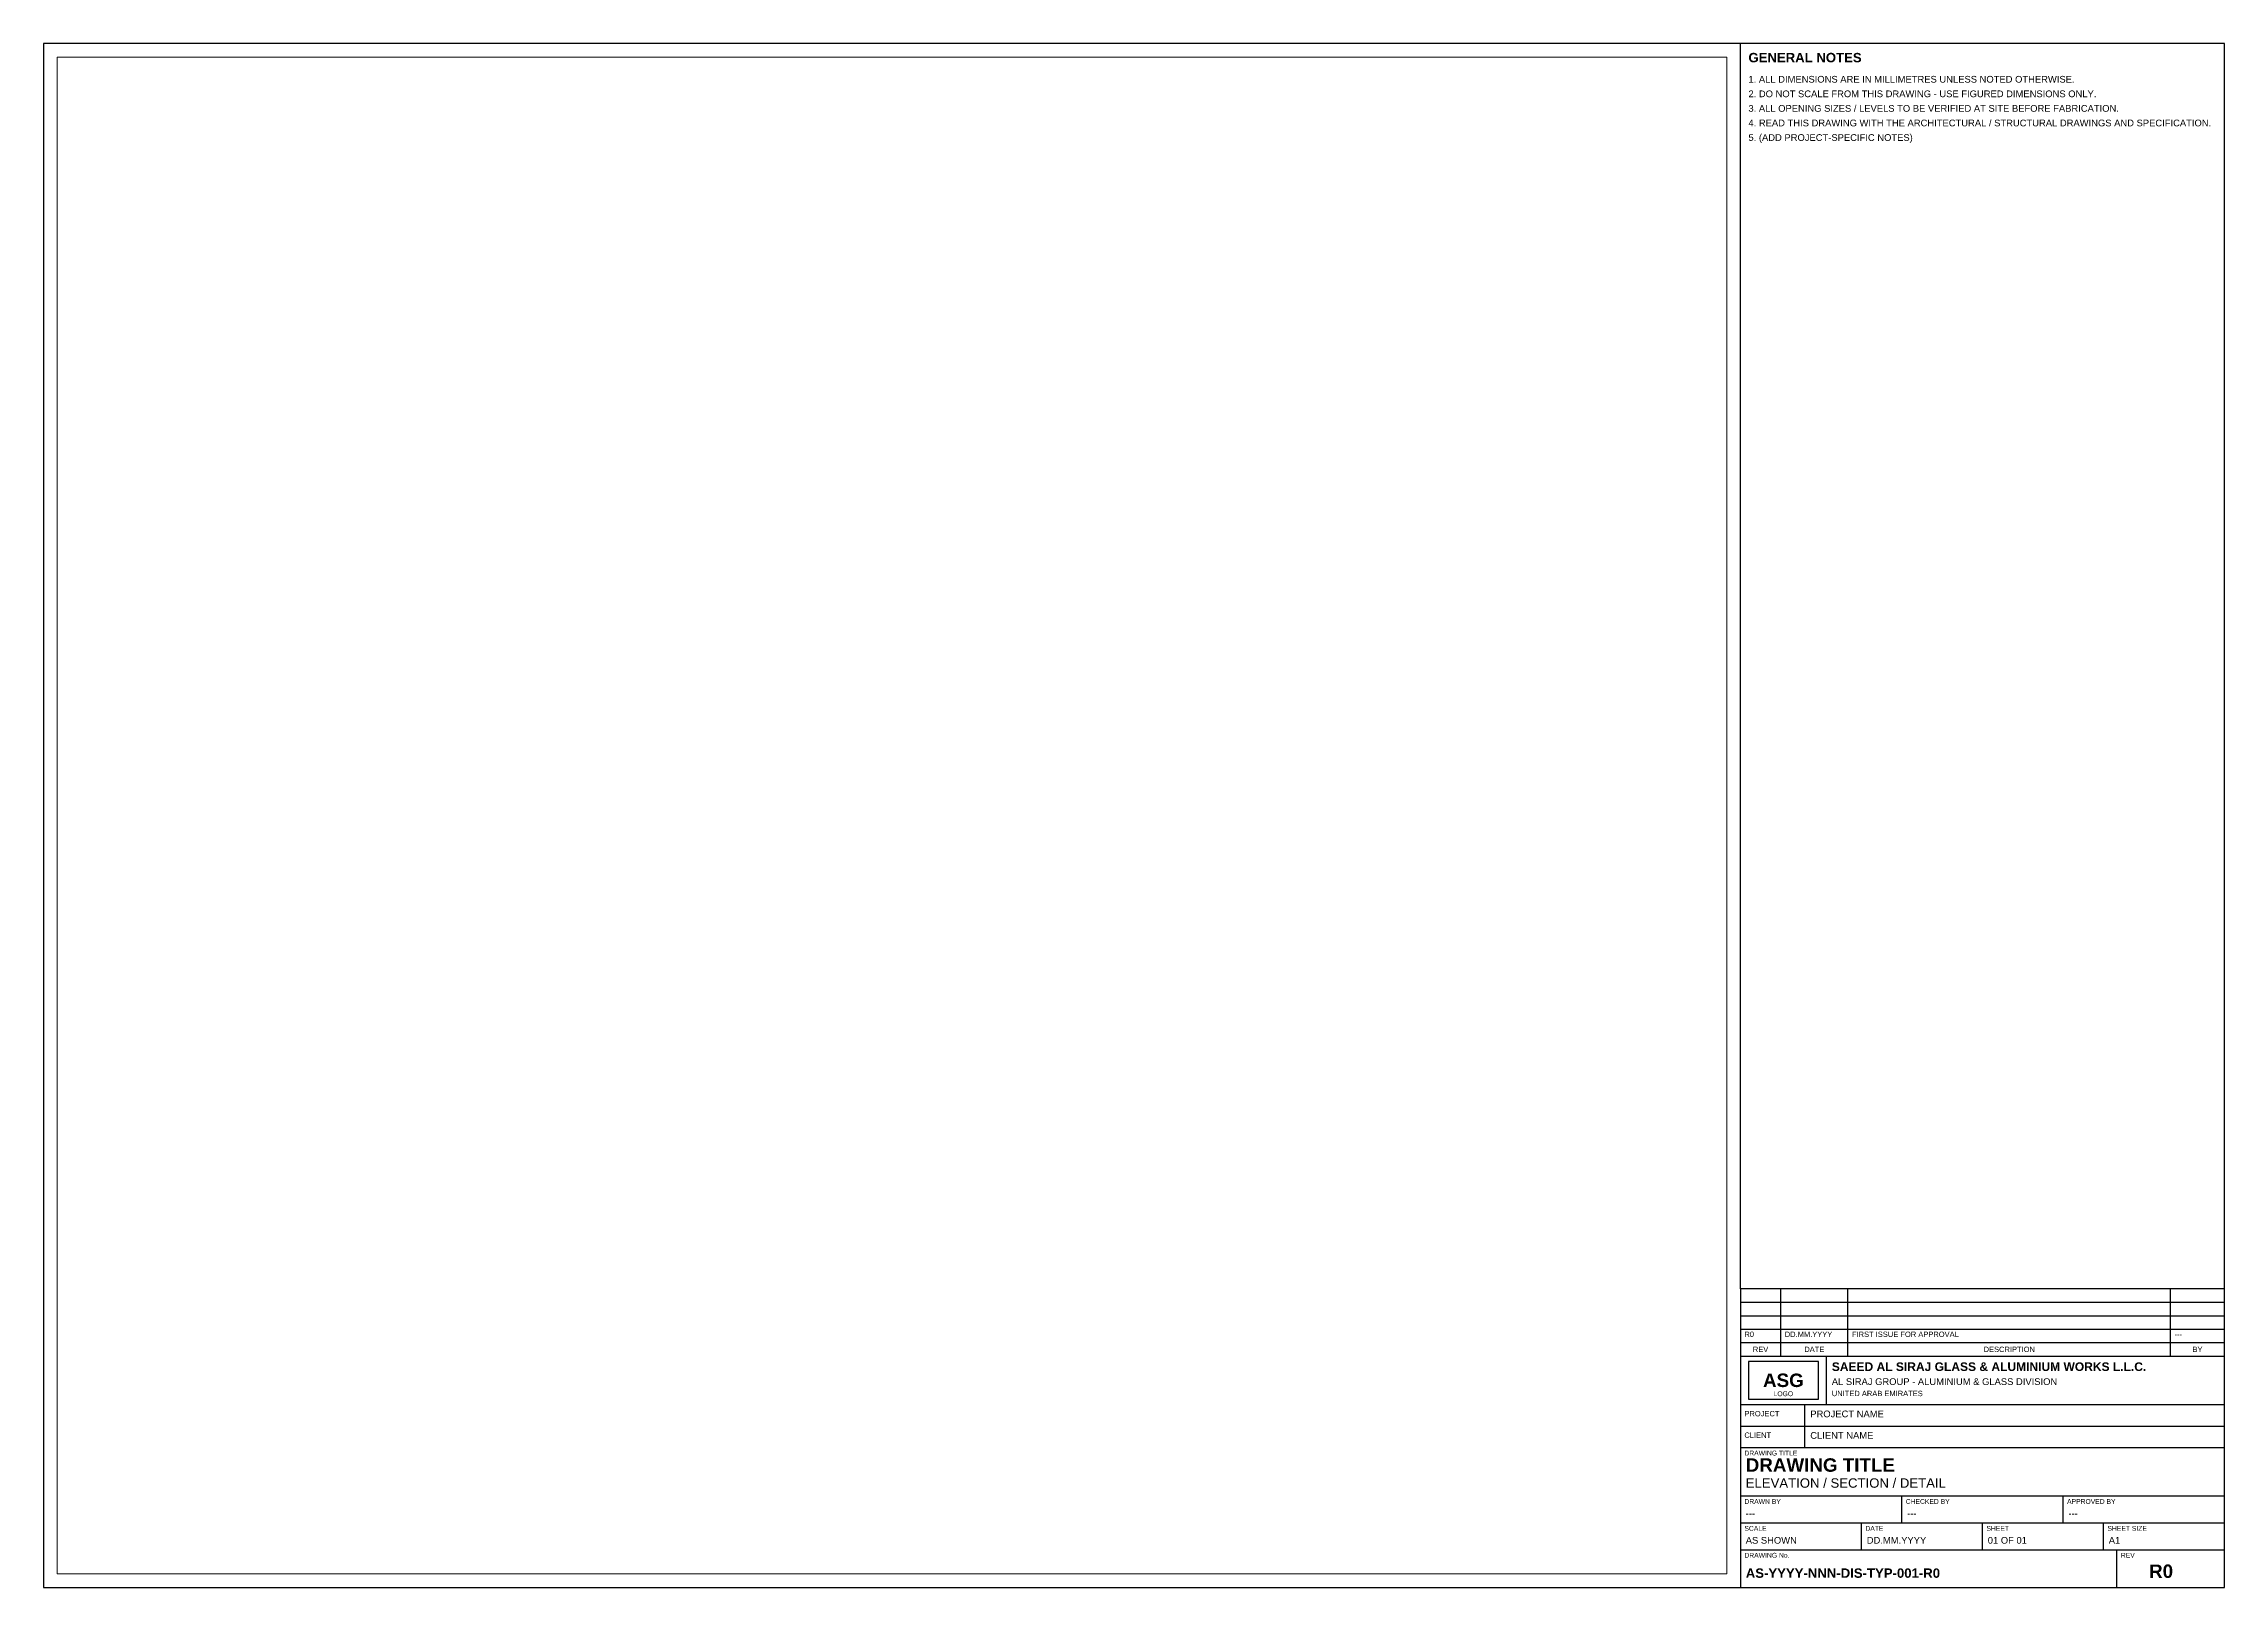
# Paper-space layout 'AlSiraj-A1-Plot' of a CAD drawing. Header units: millimetres. Extents: x 20 to 831, y 10 to 584.
import ezdxf
from ezdxf.enums import TextEntityAlignment as Align

# ---------------------------------------------------------------- set-up
doc = ezdxf.new("R2010")
doc.units = ezdxf.units.MM
for name, color, linetype, lineweight in [('A-TEXT-NOTES', 7, 'Continuous', 18), ('A-TEXT-TITLE', 7, 'Continuous', 35), ('A-TITLEBLOCK', 7, 'Continuous', 30)]:
    doc.layers.add(name, color=color, linetype=linetype, lineweight=lineweight)
doc.layers.add('A-VPORT', color=9, linetype='Continuous', lineweight=0, plot=False)
doc.styles.add('STD-LABEL', font='arial.ttf')
doc.styles.add('STD-NOTES', font='arial.ttf')
doc.styles.add('STD-SUBTITLE', font='arial.ttf')
doc.styles.add('STD-TITLE', font='arialbd.ttf')

# ---------------------------------------------------------------- blocks, each defined once
blk = doc.blocks.new('ASG-TITLEBLOCK', base_point=(180, 0))
at = {"layer": 'A-TITLEBLOCK'}
for p, q in [((0, 106), (180, 106)), ((15, 86), (15, 111)), ((40, 86), (40, 111)), ((160, 86), (160, 111)), ((0, 101), (180, 101)), ((0, 96), (180, 96)), ((0, 91), (180, 91)), ((0, 86), (180, 86)), ((32, 68), (32, 86)), ((0, 68), (180, 68)), ((24, 52), (24, 68)), ((0, 60), (180, 60)), ((0, 52), (180, 52)), ((0, 34), (180, 34)), ((60, 24), (60, 34)), ((120, 24), (120, 34)), ((0, 24), (180, 24)), ((45, 14), (45, 24)), ((90, 14), (90, 24)), ((135, 14), (135, 24)), ((0, 14), (180, 14)), ((140, 0), (140, 14))]:
    blk.add_line(p, q, dxfattribs=at)
for points in [[(0, 0), (180, 0), (180, 111), (0, 111)], [(3, 70), (29, 70), (29, 84), (3, 84)]]:
    blk.add_lwpolyline(points, close=True, dxfattribs=at)
at = {"layer": 'A-TEXT-NOTES', "style": 'STD-LABEL'}
for s, height, p in [('REV', 2, (7.5, 88.5)), ('DATE', 2, (27.5, 88.5)), ('DESCRIPTION', 2, (100, 88.5)), ('BY', 2, (170, 88.5)), ('LOGO', 1.8, (16, 72))]:
    blk.add_text(s, height=height, dxfattribs=at).set_placement(p, align=Align.MIDDLE_CENTER)
at = {"layer": 'A-TEXT-NOTES'}
for s, height, style, p in [('AL SIRAJ GROUP - ALUMINIUM & GLASS DIVISION', 2.5, 'STD-NOTES', (34, 74.5)), ('PROJECT', 2, 'STD-LABEL', (1.5, 63)), ('CLIENT', 2, 'STD-LABEL', (1.5, 55)), ('DRAWING TITLE', 1.8, 'STD-LABEL', (1.5, 48.5)), ('DRAWN BY', 1.8, 'STD-LABEL', (1.5, 30.5)), ('CHECKED BY', 1.8, 'STD-LABEL', (61.5, 30.5)), ('APPROVED BY', 1.8, 'STD-LABEL', (121.5, 30.5)), ('SCALE', 1.8, 'STD-LABEL', (1.5, 20.5)), ('DATE', 1.8, 'STD-LABEL', (46.5, 20.5)), ('SHEET', 1.8, 'STD-LABEL', (91.5, 20.5)), ('SHEET SIZE', 1.8, 'STD-LABEL', (136.5, 20.5)), ('DRAWING No.', 1.8, 'STD-LABEL', (1.5, 10.5)), ('REV', 1.8, 'STD-LABEL', (141.5, 10.5))]:
    blk.add_text(s, height=height, dxfattribs=dict(at, style=style)).set_placement(p, align=Align.BOTTOM_LEFT)
for tag, height, style, p in [('R4_REV', 2, 'STD-LABEL', (1.5, 107.5)), ('R4_DATE', 2, 'STD-LABEL', (16.5, 107.5)), ('R4_DESC', 2, 'STD-LABEL', (41.5, 107.5)), ('R4_BY', 2, 'STD-LABEL', (161.5, 107.5)), ('R3_REV', 2, 'STD-LABEL', (1.5, 102.5)), ('R2_REV', 2, 'STD-LABEL', (1.5, 97.5)), ('R3_DATE', 2, 'STD-LABEL', (16.5, 102.5)), ('R2_DATE', 2, 'STD-LABEL', (16.5, 97.5)), ('R3_DESC', 2, 'STD-LABEL', (41.5, 102.5)), ('R2_DESC', 2, 'STD-LABEL', (41.5, 97.5)), ('R3_BY', 2, 'STD-LABEL', (161.5, 102.5)), ('R2_BY', 2, 'STD-LABEL', (161.5, 97.5)), ('R1_REV', 2, 'STD-LABEL', (1.5, 92.5)), ('R1_DATE', 2, 'STD-LABEL', (16.5, 92.5)), ('R1_DESC', 2, 'STD-LABEL', (41.5, 92.5)), ('R1_BY', 2, 'STD-LABEL', (161.5, 92.5)), ('CONTACT', 2, 'STD-LABEL', (34, 70.5)), ('PROJECT', 2.5, 'STD-NOTES', (26, 62.5)), ('CLIENT', 2.5, 'STD-NOTES', (26, 54.5)), ('DRAWN', 2.5, 'STD-NOTES', (2, 25.5)), ('CHECKED', 2.5, 'STD-NOTES', (62, 25.5)), ('APPROVED', 2.5, 'STD-NOTES', (122, 25.5)), ('SCALE', 2.5, 'STD-NOTES', (2, 15.5)), ('DATE', 2.5, 'STD-NOTES', (47, 15.5)), ('SHEET', 2.5, 'STD-NOTES', (92, 15.5)), ('SIZE', 2.5, 'STD-NOTES', (137, 15.5))]:
    blk.add_attdef(tag, text='', height=height, dxfattribs=dict(at, style=style)).set_placement(p, align=Align.BOTTOM_LEFT)
at = {"layer": 'A-TEXT-TITLE', "style": 'STD-TITLE'}
blk.add_text('SAEED AL SIRAJ GLASS & ALUMINIUM WORKS L.L.C.', height=3.2, dxfattribs=at).set_placement((34, 79.5), align=Align.BOTTOM_LEFT)
blk.add_text('ASG', height=5, dxfattribs=at).set_placement((16, 77), align=Align.MIDDLE_CENTER)
at = {"layer": 'A-TEXT-TITLE'}
for tag, height, style, p in [('TITLE1', 5, 'STD-TITLE', (2, 41.5)), ('TITLE2', 3.5, 'STD-SUBTITLE', (2, 36)), ('REV', 5, 'STD-TITLE', (152, 2)), ('DWG_NO', 3.5, 'STD-TITLE', (2, 2.5))]:
    blk.add_attdef(tag, text='', height=height, dxfattribs=dict(at, style=style)).set_placement(p, align=Align.BOTTOM_LEFT)

psp = doc.layouts.new('AlSiraj-A1-Plot')

# ---------------------------------------------------------------- linework, layer by layer
at = {"layer": 'A-TITLEBLOCK'}
psp.add_line((651, 121), (651, 584), dxfattribs=at)
psp.add_lwpolyline([(20, 10), (831, 10), (831, 584), (20, 584)], close=True, dxfattribs=at)

# ---------------------------------------------------------------- block references
psp.add_blockref('ASG-TITLEBLOCK', (831, 10), dxfattribs=at).add_auto_attribs({'DWG_NO': 'AS-YYYY-NNN-DIS-TYP-001-R0', 'REV': 'R0', 'SCALE': 'AS SHOWN', 'DATE': 'DD.MM.YYYY', 'SHEET': '01 OF 01', 'SIZE': 'A1', 'DRAWN': '---', 'CHECKED': '---', 'APPROVED': '---', 'TITLE1': 'DRAWING TITLE', 'TITLE2': 'ELEVATION / SECTION / DETAIL', 'PROJECT': 'PROJECT NAME', 'CLIENT': 'CLIENT NAME', 'CONTACT': 'UNITED ARAB EMIRATES', 'R1_REV': 'R0', 'R1_DATE': 'DD.MM.YYYY', 'R1_DESC': 'FIRST ISSUE FOR APPROVAL', 'R1_BY': '---'})

# ---------------------------------------------------------------- texts
at = {"layer": 'A-TEXT-NOTES', "insert": (654, 572), "char_height": 2.5, "width": 172, "attachment_point": 1, "line_spacing_factor": 1.3, "style": 'STD-NOTES'}
psp.add_mtext('1. ALL DIMENSIONS ARE IN MILLIMETRES UNLESS NOTED OTHERWISE.\\P2. DO NOT SCALE FROM THIS DRAWING - USE FIGURED DIMENSIONS ONLY.\\P3. ALL OPENING SIZES / LEVELS TO BE VERIFIED AT SITE BEFORE FABRICATION.\\P4. READ THIS DRAWING WITH THE ARCHITECTURAL / STRUCTURAL DRAWINGS AND SPECIFICATION.\\P5. (ADD PROJECT-SPECIFIC NOTES)', dxfattribs=at)
at = {"layer": 'A-TEXT-TITLE', "style": 'STD-TITLE'}
psp.add_text('GENERAL NOTES', height=3.5, dxfattribs=at).set_placement((654, 576), align=Align.BOTTOM_LEFT)

# ---------------------------------------------------------------- viewports
at = {"layer": 'A-VPORT'}
psp.add_viewport(center=(335.5, 297), size=(621, 564), view_center_point=(10000, 6000), view_height=28200, dxfattribs=at)

doc.saveas('drawing.dxf')
